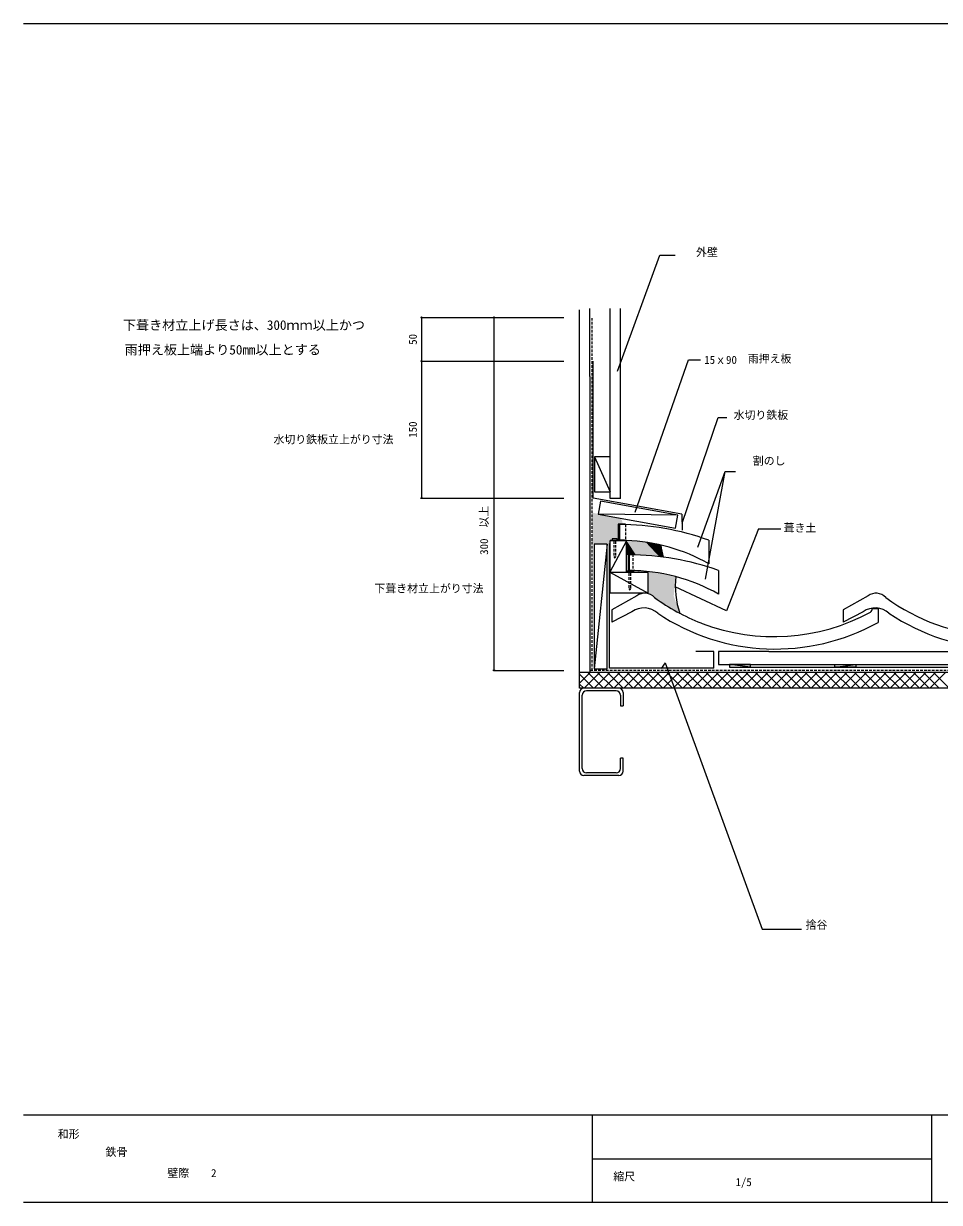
# Model space of a CAD drawing. Units: millimetres, scale not verified. Extents: x -203 to 197, y -138 to 132.
# Drawn here: x -203.2 to 6.6, y -138.4 to 131.6 of the extents above; entities that cross this region are included whole.
import ezdxf
from ezdxf.enums import TextEntityAlignment as Align

# ---------------------------------------------------------------- set-up
doc = ezdxf.new("R2010")
doc.units = ezdxf.units.MM
doc.header["$LTSCALE"] = 0.5
doc.header["$PDMODE"] = 32
doc.header["$PDSIZE"] = 0.25
doc.linetypes.add('DASHED1', pattern=[1.8, 1.2, -0.6])
for name, color, linetype, lineweight in [('0-0', 5, 'Continuous', 18), ('1-0', 3, 'Continuous', 18), ('1-1', 4, 'Continuous', 18), ('1-2', 3, 'Continuous', 18), ('1-3', 7, 'Continuous', 18), ('1-4', 8, 'Continuous', 18)]:
    doc.layers.add(name, color=color, linetype=linetype, lineweight=lineweight)
doc.layers.add('1-5_ADD_LINE', color=8, linetype='Continuous')
doc.styles.add('ＭＳ ゴシック', font='')
doc.styles.get('ＭＳ ゴシック').set_extended_font_data('MS Gothic')

msp = doc.modelspace()

# ---------------------------------------------------------------- linework, layer by layer
at = {"layer": '0-0'}
for p, q in [((-203.2432, 131.6351), (196.7568, 131.6351)), ((196.7568, -118.3649), (-203.2433, -118.3649)), ((-72.973, -118.3649), (-72.973, -138.3649)), ((4.8649, -118.3649), (4.8649, -138.3649)), ((-72.973, -128.3649), (4.8649, -128.3649)), ((196.7568, -138.3649), (-203.2432, -138.3649))]:
    msp.add_line(p, q, dxfattribs=at)
at = {"layer": '1-0', "color": 7}
for p, q in [((-112.0689, 54.3082), (-79.4123, 54.3082)), ((-112.0689, 54.3082), (-112.0689, 22.967)), ((-112.0689, 22.967), (-79.4123, 22.967)), ((-34.7827, 15.9499), (-29.6735, 15.9499))]:
    msp.add_line(p, q, dxfattribs=at)
at = {"layer": '1-0'}
for p, q in [((-46.1973, 13.2974), (-46.1973, 7.8974)), ((-43.9771, 6.3593), (-43.9771, 0.9593)), ((-62.7206, 0.552), (-68.3923, -2.6729)), ((-9.7206, 0.5521), (-15.3923, -2.6729)), ((-68.3923, -2.6729), (-68.3923, -5.4729)), ((-15.3923, -2.6729), (-15.3923, -5.4729)), ((-8.7817, -2.3301), (-7.3922, -2.3301)), ((-7.3922, -2.3301), (-7.3922, -5.5114)), ((-7.3922, -2.3301), (-7.3922, -5.5114)), ((-63.8198, -3.1042), (-68.3923, -5.4729)), ((-10.8198, -3.1042), (-15.3923, -5.4729))]:
    msp.add_line(p, q, dxfattribs=at)
for centre, radius, start, end in [((-66.6973, -43.2706), 60.168, 70.07971, 90), ((-66.6973, -28.3146), 41.612, 87.78329, 90), ((-66.6973, -28.3146), 41.612, 60.48535, 87.78329), ((-64.4771, -50.2087), 60.168, 70.07971, 90), ((-64.4771, -35.2527), 41.612, 60.48535, 90), ((-60.8807, -1.8964), 3.0627, 42.69055, 126.92075), ((-31.2595, 37.492), 46.2741, 233.73811, 248.77872), ((-7.8807, -1.8964), 3.0627, 42.69055, 126.92075), ((21.7405, 37.492), 46.2741, 233.73811, 298.51938), ((-61.0674, -6.8228), 4.6263, 47.12305, 126.50717), ((-8.0674, -6.8228), 4.6263, 47.12305, 126.50717), ((-9.8215, -2.3595), 1.0402, 309.08185, 1.61447), ((-30.9526, 36.9313), 48.5435, 236.25316, 299.03502), ((-31.2595, 37.492), 46.2741, 249.17174, 298.51938), ((22.0474, 36.9313), 48.5435, 236.25316, 299.03502), ((-31.2595, 37.492), 46.2741, 248.77872, 249.17174)]:
    msp.add_arc(centre, radius, start, end, dxfattribs=at)
at = {"layer": '1-0', "color": 7}
for p in [(-112.0689, 54.3082), (-112.0689, 22.967)]:
    msp.add_point(p, dxfattribs=at)
at = {"layer": '1-1', "color": 7}
for p, q in [((-75.8362, -20.6007), (-75.8362, 66.1091)), ((-73.4362, 50.7904), (-73.4362, 66.3649)), ((-68.8362, 22.8575), (-68.8362, 66.3649)), ((-66.4362, 22.8575), (-66.4362, 66.3649)), ((-73.4362, 50.7904), (-73.4362, -17.0007)), ((-72.4362, 32.4192), (-68.8362, 24.4192)), ((-66.4362, 22.8575), (-68.8362, 22.8575)), ((-53.2915, 19.0151), (-71.5375, 19.3072)), ((-65.2872, 16.9926), (-66.9906, 16.9926)), ((-65.2872, 16.8833), (-65.2872, 16.9926)), ((-68.3781, 13.6206), (-68.3781, 13.3206)), ((-69.4751, 12.4265), (-72.4751, -16.1516)), ((-65.0896, 13.1728), (-68.8732, 13.1728)), ((-68.8732, 13.1728), (-68.8732, 1.1844)), ((-66.9906, 13.2364), (-68.8469, 13.2364)), ((-67.9781, 13.3206), (-67.9781, 13.1009)), ((-67.5781, 13.3206), (-67.5781, 13.1009)), ((-65.2872, 13.2364), (-65.2872, 13.28)), ((-65.0896, 5.9728), (-65.0896, 13.2664)), ((-64.694, 10.1062), (-64.694, 6.2979)), ((-64.694, 10.1062), (-63.6222, 10.1062)), ((-68.8732, 5.9728), (-65.0896, 5.9728)), ((-60.1001, 5.9466), (-68.8732, 5.9466)), ((-64.9185, 6.2524), (-64.9185, 5.9524)), ((-64.5185, 5.9524), (-64.5185, 5.7327)), ((-64.1185, 5.9524), (-64.1185, 5.7327)), ((-60.1001, 1.1844), (-60.1001, 5.9466)), ((-60.1001, 1.1844), (-68.8732, 1.1844)), ((-42.1565, -2.8876), (-53.9023, 2.6121)), ((-43.999, -12.1735), (-43.999, -15.1735)), ((-32.4652, -12.1735), (-43.999, -12.1735)), ((-32.4652, -12.1735), (163.9241, -12.1735)), ((-72.4751, -16.1516), (-69.4751, -16.1516)), ((-43.999, -15.1735), (163.9241, -15.1735)), ((-36.6421, -15.7736), (-41.442, -15.1736)), ((-41.442, -15.7736), (163.9241, -15.7736)), ((-17.3235, -15.7736), (-12.5235, -15.1736)), ((-73.4362, -17.0007), (-75.8362, -17.0007)), ((163.9241, -17.0007), (-73.4362, -17.0007)), ((-73.4362, -20.6007), (-75.8362, -20.6007)), ((163.9241, -20.6007), (-73.4362, -20.6007))]:
    msp.add_line(p, q, dxfattribs=at)
at = {"layer": '1-1', "color": 3, "linetype": 'DASHED1'}
for p, q in [((-72.9717, -16.5014), (-72.9717, 64.3082)), ((163.9241, -16.5014), (-73.4362, -16.5014))]:
    msp.add_line(p, q, dxfattribs=at)
at = {"layer": '1-1', "color": 3}
for p, q in [((-52.4077, 19.2417), (-52.2981, 15.6259)), ((-68.9689, -16.0263), (-68.9689, 12.5517)), ((-45.054, -16.0263), (-68.9689, -16.0263)), ((-66.8362, -20.6007), (-74.8362, -20.6007)), ((-67.4362, -21.2007), (-74.2362, -21.2007)), ((-75.8362, -39.6007), (-75.8362, -21.6007)), ((-75.2362, -39.0007), (-75.2362, -22.2007)), ((-66.4362, -22.2007), (-66.4362, -24.6007)), ((-65.8362, -21.6007), (-65.8362, -24.6007)), ((-66.4362, -24.6007), (-65.8362, -24.6007)), ((-65.8362, -36.6007), (-66.4362, -36.6007)), ((-66.4362, -39.0007), (-66.4362, -36.6007)), ((-65.8362, -39.6007), (-65.8362, -36.6007)), ((-67.4362, -40.0007), (-74.2362, -40.0007)), ((-66.8362, -40.6007), (-74.8362, -40.6007))]:
    msp.add_line(p, q, dxfattribs=at)
at = {"layer": '1-1', "color": 7, "linetype": 'DASHED1'}
for p, q in [((-65.2872, 16.8833), (-65.2872, 13.2773)), ((-67.9781, 13.1009), (-67.9781, 9.6022)), ((-67.9781, 9.6022), (-67.7781, 9.2265)), ((-63.6222, 10.1062), (-63.6222, 6.2979)), ((-64.5185, 5.7327), (-64.5185, 2.234)), ((-64.5185, 2.234), (-64.3185, 1.8583))]:
    msp.add_line(p, q, dxfattribs=at)
at = {"layer": '1-1'}
for p, q in [((-75.8362, -19.4169), (-73.42, -17.0007)), ((-75.8362, -17.1542), (-75.6828, -17.0007)), ((-75.8362, -17.3681), (-72.6035, -20.6007)), ((-74.7573, -20.6007), (-71.1573, -17.0007)), ((-73.9408, -17.0007), (-70.3408, -20.6007)), ((-72.4945, -20.6007), (-68.8945, -17.0007)), ((-71.678, -17.0007), (-68.0781, -20.6007)), ((-70.2318, -20.6007), (-66.6318, -17.0007)), ((-69.4153, -17.0007), (-65.8153, -20.6007)), ((-67.9691, -20.6007), (-64.369, -17.0007)), ((-67.1526, -17.0007), (-63.5526, -20.6007)), ((-65.7063, -20.6007), (-62.1063, -17.0007)), ((-64.8898, -17.0007), (-61.2899, -20.6007)), ((-63.4436, -20.6007), (-59.8436, -17.0007)), ((-62.6271, -17.0007), (-59.0271, -20.6007)), ((-61.1809, -20.6007), (-57.5808, -17.0007)), ((-60.3644, -17.0007), (-56.7644, -20.6007)), ((-58.9181, -20.6007), (-55.3181, -17.0007)), ((-58.1016, -17.0007), (-54.5017, -20.6007)), ((-56.6554, -20.6007), (-53.0554, -17.0007)), ((-55.8389, -17.0007), (-52.2389, -20.6007)), ((-54.3926, -20.6007), (-50.7926, -17.0007)), ((-53.5762, -17.0007), (-49.9762, -20.6007)), ((-52.1299, -20.6007), (-48.5299, -17.0007)), ((-51.3135, -17.0007), (-47.7134, -20.6007)), ((-49.8671, -20.6007), (-46.2671, -17.0007)), ((-49.0507, -17.0007), (-45.4507, -20.6007)), ((-47.6044, -20.6007), (-44.0044, -17.0007)), ((-46.788, -17.0007), (-43.188, -20.6007)), ((-45.3417, -20.6007), (-41.7417, -17.0007)), ((-44.5252, -17.0007), (-40.9252, -20.6007)), ((-43.0789, -20.6007), (-39.4789, -17.0007)), ((-42.2625, -17.0007), (-38.6625, -20.6007)), ((-40.8162, -20.6007), (-37.2162, -17.0007)), ((-39.9998, -17.0007), (-36.3998, -20.6007)), ((-38.5535, -20.6007), (-34.9534, -17.0007)), ((-37.737, -17.0007), (-34.137, -20.6007)), ((-36.2907, -20.6007), (-32.6907, -17.0007)), ((-35.4743, -17.0007), (-31.8743, -20.6007)), ((-34.0279, -20.6007), (-30.4279, -17.0007)), ((-33.2116, -17.0007), (-29.6116, -20.6007)), ((-31.7652, -20.6007), (-28.1652, -17.0007)), ((-30.9488, -17.0007), (-27.3488, -20.6007)), ((-29.5025, -20.6007), (-25.9025, -17.0007)), ((-28.6861, -17.0007), (-25.0861, -20.6007)), ((-27.2397, -20.6007), (-23.6397, -17.0007)), ((-26.4233, -17.0007), (-22.8234, -20.6007)), ((-24.977, -20.6007), (-21.377, -17.0007)), ((-24.1606, -17.0007), (-20.5606, -20.6007)), ((-22.7143, -20.6007), (-19.1143, -17.0007)), ((-21.8979, -17.0007), (-18.2979, -20.6007)), ((-20.4515, -20.6007), (-16.8515, -17.0007)), ((-19.6351, -17.0007), (-16.0352, -20.6007)), ((-18.1888, -20.6007), (-14.5887, -17.0007)), ((-17.3724, -17.0007), (-13.7724, -20.6007)), ((-15.926, -20.6007), (-12.326, -17.0007)), ((-15.1097, -17.0007), (-11.5097, -20.6007)), ((-13.6633, -20.6007), (-10.0633, -17.0007)), ((-12.8469, -17.0007), (-9.247, -20.6007)), ((-11.4005, -20.6007), (-7.8005, -17.0007)), ((-10.5842, -17.0007), (-6.9842, -20.6007)), ((-9.1378, -20.6007), (-5.5378, -17.0007)), ((-8.3215, -17.0007), (-4.7215, -20.6007)), ((-6.8751, -20.6007), (-3.275, -17.0007)), ((-6.0587, -17.0007), (-2.4587, -20.6007)), ((-4.6123, -20.6007), (-1.0123, -17.0007)), ((-3.796, -17.0007), (-0.196, -20.6007)), ((-2.3496, -20.6007), (1.2504, -17.0007)), ((-1.5333, -17.0007), (2.0667, -20.6007)), ((-0.0869, -20.6007), (3.5132, -17.0007)), ((0.7295, -17.0007), (4.3295, -20.6007)), ((2.1759, -20.6007), (5.7759, -17.0007)), ((2.9922, -17.0007), (6.5922, -20.6007)), ((4.4386, -20.6007), (8.0387, -17.0007)), ((5.2549, -17.0007), (8.8549, -20.6007)), ((-75.8362, -19.6308), (-74.8663, -20.6007))]:
    msp.add_line(p, q, dxfattribs=at)
at = {"layer": '1-1', "color": 3}
for points in [[(-52.4077, 19.2417), (-72.7192, 22.9621), (-72.7192, 34.967)], [(-45.054, -16.0263), (-45.054, -12.1735), (-49.1628, -12.1735)]]:
    msp.add_lwpolyline(points, dxfattribs=at)
at = {"layer": '1-1', "color": 7}
for points in [[(-68.8362, 24.4192), (-68.8362, 32.4192), (-72.4362, 32.4192), (-72.4362, 24.4192)], [(-53.832, 16.0642), (-53.2915, 19.0151), (-70.997, 22.2581), (-71.5375, 19.3072)], [(-36.6421, -15.7736), (-36.6421, -15.1736), (-41.442, -15.1736), (-41.442, -15.7736)], [(-17.3235, -15.7736), (-17.3235, -15.1736), (-12.5235, -15.1736), (-12.5235, -15.7736)]]:
    msp.add_lwpolyline(points, close=True, dxfattribs=at)
for points in [[(-66.9906, 16.9926), (-66.9906, 13.2364), (-65.855, 13.2364), (-65.2872, 13.2364)], [(-68.3781, 13.3206), (-67.1781, 13.3206), (-67.1781, 13.6206), (-68.3781, 13.6206)], [(-69.4751, -16.1516), (-69.4751, 12.4265), (-72.4751, 12.4265), (-72.4751, -16.1516)], [(-65.0896, 13.1728), (-68.8732, 5.9728), (-60.1124, 1.1844)], [(-64.9185, 5.9524), (-63.7185, 5.9524), (-63.7185, 6.2524), (-64.9185, 6.2524)], [(-64.694, 6.2979), (-63.6322, 6.2979), (-63.6222, 6.2979), (-63.6222, 5.9469), (-64.7294, 5.9469)]]:
    msp.add_lwpolyline(points, dxfattribs=at)
at = {"layer": '1-1', "color": 7, "linetype": 'DASHED1'}
for points in [[(-67.5781, 13.1009), (-67.5781, 9.6022), (-67.7781, 9.2265)], [(-64.1185, 5.7327), (-64.1185, 2.234), (-64.3185, 1.8583)]]:
    msp.add_lwpolyline(points, dxfattribs=at)
at = {"layer": '1-1', "color": 3}
for centre, start, end in [((-74.8362, -21.6007), 90, 180), ((-74.2362, -22.2007), 90, 180), ((-67.4362, -22.2007), 0, 90), ((-66.8362, -21.6007), 0, 90), ((-74.8362, -39.6007), 180, 270), ((-74.2362, -39.0007), 180, 270), ((-67.4362, -39.0007), 270, 0), ((-66.8362, -39.6007), 270, 0)]:
    msp.add_arc(centre, 1, start, end, dxfattribs=at)
at = {"layer": '1-2'}
for p, q in [((-72.7192, 34.967), (-72.7192, 54.3082)), ((-66.6973, 16.8974), (-66.6973, 13.2974)), ((-64.4771, 9.9593), (-64.4771, 6.3593))]:
    msp.add_line(p, q, dxfattribs=at)
at = {"layer": '1-3'}
for p, q in [((-67.0982, 52.0115), (-57.4368, 78.5559)), ((-57.4368, 78.5559), (-53.9166, 78.5559)), ((-112.0689, 64.3082), (-79.4123, 64.3082)), ((-112.0689, 64.3082), (-112.0689, 54.3082)), ((-95.4354, 64.3082), (-79.4123, 64.3082)), ((-95.4354, 64.3082), (-95.4354, -16.5014)), ((-112.0689, 54.3082), (-79.4123, 54.3082)), ((-63.0804, 19.728), (-50.8857, 54.6547)), ((-50.8857, 54.6547), (-48.0886, 54.6547)), ((-52.3259, 17.2126), (-44.0285, 41.4317)), ((-44.0285, 41.4317), (-42.0447, 41.4317)), ((-48.7512, 11.6986), (-42.4243, 29.0815)), ((-34.7827, 15.9499), (-42.1565, -2.8876)), ((-56.1987, -14.7914), (-57.1401, -16.0819)), ((-56.1987, -14.7914), (-34.0032, -75.7731)), ((-95.4354, -16.5014), (-79.4123, -16.5014)), ((-34.0032, -75.7731), (-24.9497, -75.7731))]:
    msp.add_line(p, q, dxfattribs=at)
msp.add_lwpolyline([(-46.9292, 4.4107), (-42.4243, 29.0815), (-40.102, 29.0815)], dxfattribs=at)
for p in [(-112.0689, 64.3082), (-95.4354, 64.3082), (-112.0689, 54.3082), (-95.4354, -16.5014)]:
    msp.add_point(p, dxfattribs=at)
at = {"layer": '1-4', "color": 5}
for centre, radius, start, end in [((-44.4811, 13.3267), 12.7672, 185.06846, 197.68916), ((-35.4096, 2.7549), 18.4932, 173.15675, 199.59076)]:
    msp.add_arc(centre, radius, start, end, dxfattribs=at)
at = {"layer": '1-4', "color": 1}
for centre, radius, start, end in [((-44.4811, 13.3267), 12.7672, 185.06846, 197.68916), ((-44.4811, 13.3267), 12.7672, 185.06846, 197.68916), ((-35.4096, 2.7549), 18.4932, 173.15675, 199.59076)]:
    msp.add_arc(centre, radius, start, end, dxfattribs=at)
at = {"layer": '1-4'}
for points in [[(-71.5375, 19.3072), (-68.9689, 12.5517), (-68.8732, 13.1728)], [(-71.5375, 19.3072), (-68.8732, 13.1728), (-68.3415, 13.1904)], [(-71.5375, 19.3072), (-68.3415, 13.1904), (-68.3781, 13.6206)], [(-71.5375, 19.3072), (-68.3781, 13.6206), (-67.1781, 13.6206)], [(-71.5375, 19.3072), (-67.1781, 13.6206), (-66.6973, 13.2974)], [(-67.1781, 13.6206), (-67.179, 13.1721), (-66.6973, 13.2974), (-66.686, 13.1768)], [(-65.0896, 13.2664), (-65.0932, 9.9316), (-65.0878, 13.2663), (-64.4771, 9.9593)], [(-65.0878, 13.2663), (-64.4771, 9.9593), (-62.912, 9.9398)], [(-65.0878, 13.2663), (-62.912, 9.9398), (-60.8077, 9.8437)], [(-65.0878, 13.2663), (-60.8077, 9.8437), (-59.5873, 9.7764)], [(-65.0878, 13.2663), (-59.5873, 9.7764), (-58.6553, 9.6899)], [(-65.0878, 13.2663), (-58.6553, 9.6899), (-57.577, 9.5623)], [(-65.0878, 13.2663), (-57.577, 9.5623), (-64.7658, 13.2526)], [(-63.7185, 5.9524), (-63.721, 6.3487), (-63.7222, 6.3493)], [(-63.7185, 5.9524), (-63.2769, 6.3345), (-63.721, 6.3487)], [(-63.7185, 5.9524), (-62.9395, 6.3239), (-63.2769, 6.3345)], [(-63.7185, 5.9524), (-60.1001, 5.9466), (-62.9395, 6.3239)], [(-62.9395, 6.3239), (-62.0997, 6.1299), (-62.0641, 6.286)], [(-60.1001, 5.8876), (-60.0819, 1.0901), (-53.7711, 4.9585), (-59.4861, 0.8304)], [(-53.7711, 4.9585), (-59.4862, 0.8305), (-59.4861, 0.8304)], [(-53.7711, 4.9585), (-59.4861, 0.8304), (-59.1041, 0.6165)], [(-53.7711, 4.9585), (-59.1041, 0.6165), (-58.8902, 0.4179)], [(-58.8902, 0.4179), (-58.5693, 0.1581), (-53.7711, 4.9585)], [(-53.7711, 4.9585), (-58.5693, 0.1581), (-57.836, -0.346)], [(-53.7711, 4.9585), (-57.836, -0.346), (-57.0568, -0.9419)], [(-53.7711, 4.9585), (-57.0568, -0.9419), (-56.3692, -1.3544)], [(-53.7711, 4.9585), (-56.3692, -1.3544), (-55.4678, -1.8892)], [(-53.7711, 4.9585), (-55.4678, -1.8892), (-54.5664, -2.4697)], [(-54.2608, 0.5401), (-54.7956, -2.3322), (-52.8323, -3.4458)], [(-54.2608, 0.5401), (-52.8323, -3.4458), (-54.2886, 0.6461)]]:
    msp.add_solid(points, dxfattribs=at)
at = {"layer": '1-5_ADD_LINE'}
for points in [[(-71.5375, 19.3072), (-72.9717, 19.6554), (-72.9717, 12.4265)], [(-71.5375, 19.3072), (-72.9717, 12.4265), (-68.9689, 12.5517)], [(-71.5375, 19.3072), (-66.6973, 13.2974), (-66.6973, 16.8974)], [(-71.5375, 19.3072), (-66.6973, 16.8974), (-65.879, 16.8919)], [(-71.5375, 19.3072), (-65.879, 16.8919), (-66.25, 18.3388)], [(-57.5784, 9.5589), (-63.8523, 13.2122), (-64.7772, 13.2585)], [(-57.5784, 9.5589), (-63.0199, 13.1352), (-63.8523, 13.2122)], [(-57.5784, 9.5589), (-61.7867, 12.9964), (-63.0199, 13.1352)], [(-57.5784, 9.5589), (-60.6768, 12.8577), (-61.7867, 12.9964)], [(-57.5784, 9.5589), (-59.4128, 12.6573), (-60.6768, 12.8577)], [(-57.5784, 9.5589), (-58.38, 12.4415), (-59.4128, 12.6573)], [(-57.5784, 9.5589), (-57.1983, 12.1987), (-58.38, 12.4415)], [(-57.5784, 9.5589), (-57.0736, 10.7924), (-57.1983, 12.1987)], [(-57.5784, 9.5589), (-56.6446, 9.4473), (-57.0736, 10.7924)], [(-53.7711, 4.9585), (-61.5124, 6.2737), (-62.9471, 6.3056)], [(-53.7711, 4.9585), (-59.8865, 6.1462), (-61.5124, 6.2737)], [(-53.7711, 4.9585), (-58.0374, 5.8911), (-59.8865, 6.1462)], [(-53.7711, 4.9585), (-56.3796, 5.5404), (-58.0374, 5.8911)]]:
    msp.add_solid(points, dxfattribs=at)

# ---------------------------------------------------------------- texts
at = {"layer": '0-0', "color": 7, "style": 'ＭＳ ゴシック'}
for s, p in [('和形', (-195.4054, -124.1757)), ('縮尺', (-68.1081, -133.9054))]:
    msp.add_text(s, height=1.833, dxfattribs=at).set_placement(p, align=Align.BOTTOM_LEFT)
at = {"layer": '1-0', "color": 7, "style": 'ＭＳ ゴシック'}
msp.add_text('150', height=1.833, rotation=90, dxfattribs=at).set_placement((-112.5689, 36.7626), align=Align.BOTTOM_LEFT)
msp.add_text('1/5', height=1.833, dxfattribs=at).set_placement((-40.0932, -135.1819), align=Align.BOTTOM_LEFT)
at = {"layer": '1-1', "color": 7, "style": 'ＭＳ ゴシック'}
for s, p in [('水切り鉄板立上がり寸法', (-145.9653, 34.9295)), ('葺き土', (-29.0651, 14.6607)), ('下葺き材立上がり寸法', (-122.8392, 0.8004))]:
    msp.add_text(s, height=1.833, dxfattribs=at).set_placement(p, align=Align.BOTTOM_LEFT)
at = {"layer": '1-2', "color": 7, "style": 'ＭＳ ゴシック'}
msp.add_text('鉄骨', height=1.833, dxfattribs=at).set_placement((-184.4438, -128.2884), align=Align.BOTTOM_LEFT)
at = {"layer": '1-3', "style": 'ＭＳ ゴシック'}
for s, height, p in [('外壁', 1.833, (-49.1381, 77.8201)), ('下葺き材立上げ長さは、300ｍｍ以上かつ', 2.199, (-180.4711, 60.8269)), ('雨押え板上端より50mm以上とする', 2.199, (-180.0845, 55.1798)), ('15ｘ90', 1.833, (-47.2519, 53.1481)), ('雨押え板', 1.833, (-37.2788, 53.4222)), ('水切り鉄板', 1.833, (-40.5176, 40.5136)), ('割のし', 1.833, (-36.1233, 30.0138)), ('捨谷', 1.833, (-24.029, -76.2549)), ('壁際\u3000\u30002', 1.833, (-170.2781, -133.1048))]:
    msp.add_text(s, height=height, dxfattribs=at).set_placement(p, align=Align.BOTTOM_LEFT)
for s, p in [('50', (-112.5689, 58.0582)), ('300\u3000以上', (-96.2436, 9.9575))]:
    msp.add_text(s, height=1.833, rotation=90, dxfattribs=at).set_placement(p, align=Align.BOTTOM_LEFT)

doc.saveas('drawing.dxf')
